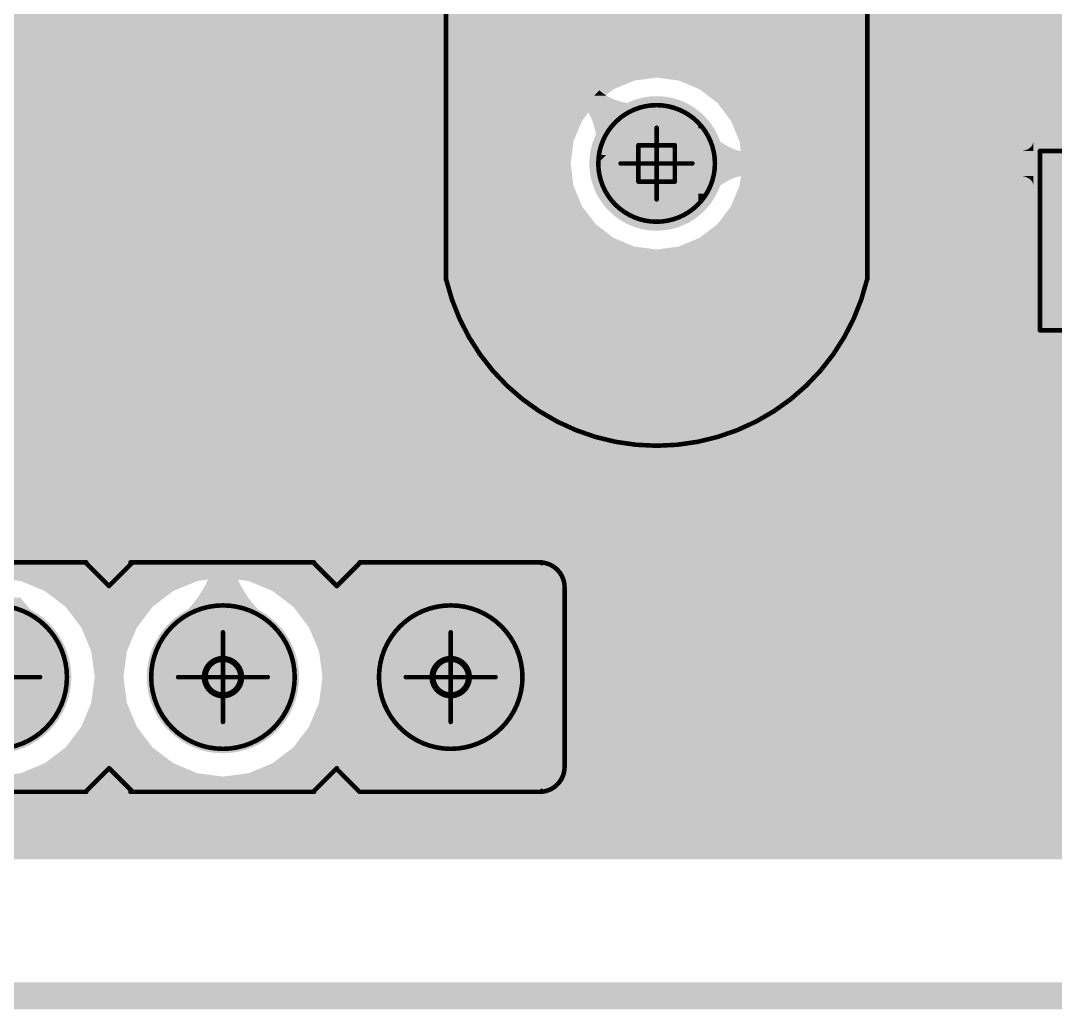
# Model space of a CAD drawing. Header units: millimetres. Extents: x -0.19 to 3.91, y -0.06 to 2.26.
# Drawn here: x 1.4532 to 1.9074, y -0.0059 to 0.4283 of the extents above; entities that cross this region are included whole.
import ezdxf

# ---------------------------------------------------------------- set-up
doc = ezdxf.new("R2010")
doc.units = ezdxf.units.MM
doc.layers.get('0').update_dxf_attribs({"linetype": 'CONTINUOUS', "lineweight": 0})
for name, color, linetype, lineweight in [('PCB_KUR_GBL', 10, 'CONTINUOUS', 0), ('PCB_KUR_GBO', 96, 'CONTINUOUS', 0), ('PCB_KUR_GBS', 176, 'CONTINUOUS', 0), ('PCB_KUR_GD1', 40, 'CONTINUOUS', 0), ('PCB_KUR_GG1', 56, 'CONTINUOUS', 0), ('PCB_KUR_GKO', 130, 'CONTINUOUS', 0), ('PCB_KUR_GM2', 216, 'CONTINUOUS', 0), ('PCB_KUR_GPB', 9, 'CONTINUOUS', 0), ('PCB_KUR_GPT', 8, 'CONTINUOUS', 0), ('PCB_KUR_GTL', 30, 'CONTINUOUS', 0), ('PCB_KUR_GTO', 163, 'CONTINUOUS', 0), ('PCB_KUR_GTP', 254, 'CONTINUOUS', 0), ('PCB_KUR_GTS', 254, 'CONTINUOUS', 0), ('PCB_KUR_TXT', 254, 'CONTINUOUS', 0)]:
    doc.layers.add(name, color=color, linetype=linetype, lineweight=lineweight)

# ---------------------------------------------------------------- blocks, each defined once
blk = doc.blocks.new('ROUND_9')
h = blk.add_hatch(color=256)
edge = h.paths.add_edge_path(flags=0)
edge.add_arc((0, 0), 0.0256, 0, 360)
blk = doc.blocks.new('ROUND_11')
h = blk.add_hatch(color=256)
edge = h.paths.add_edge_path(flags=0)
edge.add_arc((0, 0), 0.0315, 0, 360)
blk = doc.blocks.new('ROUND_3')
h = blk.add_hatch(color=256)
edge = h.paths.add_edge_path(flags=0)
edge.add_arc((0, 0), 0.0059, 0, 360)
blk = doc.blocks.new('ROUND_17')
h = blk.add_hatch(color=256)
edge = h.paths.add_edge_path(flags=0)
edge.add_arc((0, 0), 0.02955, 0, 360)
blk = doc.blocks.new('ROUND_21')
h = blk.add_hatch(color=256)
edge = h.paths.add_edge_path(flags=0)
edge.add_arc((0, 0), 0.03345, 0, 360)
blk = doc.blocks.new('ROUND_25')
h = blk.add_hatch(color=256)
edge = h.paths.add_edge_path(flags=0)
edge.add_arc((0, 0), 0.001, 0, 360)
blk = doc.blocks.new('CUSTOM_56')
for points in [[(-0.02755, 0.0195), (-0.02742, 0.02023), (0.02755, 0.0195), (0.02732, 0.02023)], [(-0.02755, -0.0195), (-0.02755, 0.0195), (0.02755, -0.0195), (0.02755, 0.0195)], [(-0.02742, 0.02023), (-0.02704, 0.02074), (0.02732, 0.02023), (0.02716, 0.02074)], [(-0.02704, 0.02074), (-0.02664, 0.02126), (0.02716, 0.02074), (0.02647, 0.02126)], [(-0.02664, 0.02126), (-0.0258, 0.02152), (0.02647, 0.02126), (0.02613, 0.02152)], [(-0.0258, 0.02152), (-0.0254, 0.02165), (0.02613, 0.02152), (0.0254, 0.02165)], [(-0.02732, -0.02023), (-0.02755, -0.0195), (0.02742, -0.02023), (0.02755, -0.0195)], [(-0.02716, -0.02074), (-0.02732, -0.02023), (0.02704, -0.02074), (0.02742, -0.02023)], [(-0.02647, -0.02126), (-0.02716, -0.02074), (0.02664, -0.02126), (0.02704, -0.02074)], [(-0.02613, -0.02152), (-0.02647, -0.02126), (0.0258, -0.02152), (0.02664, -0.02126)], [(-0.0254, -0.02165), (-0.02613, -0.02152), (0.0254, -0.02165), (0.0258, -0.02152)]]:
    blk.add_solid(points)
blk = doc.blocks.new('ROUND_8')
h = blk.add_hatch(color=256)
edge = h.paths.add_edge_path(flags=0)
edge.add_arc((0, 0), 0.005, 0, 360)
blk = doc.blocks.new('ROUND_66')
h = blk.add_hatch(color=256)
edge = h.paths.add_edge_path(flags=0)
edge.add_arc((0, 0), 0.0035, 0, 360)
blk = doc.blocks.new('CUSTOM_70')
for points in [[(-0.02799, 0.0227), (-0.02656, 0.02348), (0.02804, 0.0227), (0.0265, 0.02348)], [(-0.02656, 0.02348), (-0.026, 0.02352), (0.0265, 0.02348), (0.02643, 0.02352)], [(-0.026, 0.02352), (-0.02476, 0.0236), (0.02643, 0.02352), (0.02476, 0.0236)], [(-0.02955, 0.0195), (-0.02921, 0.02114), (0.02955, 0.0195), (0.02918, 0.02114)], [(-0.02955, -0.0195), (-0.02955, 0.0195), (0.02955, -0.0195), (0.02955, 0.0195)], [(-0.02921, 0.02114), (-0.02912, 0.02127), (0.02918, 0.02114), (0.02915, 0.02127)], [(-0.02912, 0.02127), (-0.02815, 0.02261), (0.02915, 0.02127), (0.02811, 0.02261)], [(-0.02815, 0.02261), (-0.02799, 0.0227), (0.02811, 0.02261), (0.02804, 0.0227)], [(-0.02918, -0.02114), (-0.02955, -0.0195), (0.02921, -0.02114), (0.02955, -0.0195)], [(-0.02915, -0.02127), (-0.02918, -0.02114), (0.02912, -0.02127), (0.02921, -0.02114)], [(-0.02811, -0.02261), (-0.02915, -0.02127), (0.02815, -0.02261), (0.02912, -0.02127)], [(-0.02804, -0.0227), (-0.02811, -0.02261), (0.02799, -0.0227), (0.02815, -0.02261)], [(-0.0265, -0.02348), (-0.02804, -0.0227), (0.02657, -0.02348), (0.02799, -0.0227)], [(-0.02643, -0.02352), (-0.0265, -0.02348), (0.026, -0.02352), (0.02657, -0.02348)], [(-0.02476, -0.0236), (-0.02643, -0.02352), (0.02476, -0.0236), (0.026, -0.02352)]]:
    blk.add_solid(points)
blk = doc.blocks.new('ROUND_79')
h = blk.add_hatch(color=256)
edge = h.paths.add_edge_path(flags=0)
edge.add_arc((0, 0), 0.01575, 0, 360)
blk = doc.blocks.new('ROUND_14')
h = blk.add_hatch(color=256)
edge = h.paths.add_edge_path(flags=0)
edge.add_arc((0, 0), 0.0197, 0, 360)

msp = doc.modelspace()

# ---------------------------------------------------------------- linework, layer by layer
at = {"layer": 'PCB_KUR_GBL'}
for points in [[(0.405, 0.425), (0.405, 0.4884), (2.2638, 0.425), (2.2638, 0.4884)], [(0.582, 0.4033), (0.582, 0.425), (2.2638, 0.4033), (2.2638, 0.425)], [(0.582, 0.402), (0.582, 0.4033), (1.7226, 0.402), (1.7324, 0.4033)], [(0.582, 0.3982), (0.582, 0.402), (1.7135, 0.3982), (1.7226, 0.402)], [(1.7421, 0.402), (1.7324, 0.4033), (2.2638, 0.402), (2.2638, 0.4033)], [(1.7512, 0.3982), (1.7421, 0.402), (2.2638, 0.3982), (2.2638, 0.402)], [(0.582, 0.3922), (0.582, 0.3982), (1.7057, 0.3922), (1.7135, 0.3982)], [(1.7591, 0.3922), (1.7512, 0.3982), (2.2638, 0.3922), (2.2638, 0.3982)], [(0.582, 0.3844), (0.582, 0.3922), (1.6997, 0.3844), (1.7057, 0.3922)], [(1.765, 0.3844), (1.7591, 0.3922), (2.2638, 0.3844), (2.2638, 0.3922)], [(0.582, 0.3753), (0.582, 0.3844), (1.6959, 0.3753), (1.6997, 0.3844)], [(1.7688, 0.3753), (1.765, 0.3844), (2.2638, 0.3753), (2.2638, 0.3844)], [(0.582, 0.3656), (0.582, 0.3753), (1.6947, 0.3656), (1.6959, 0.3753)], [(1.7701, 0.3656), (1.7688, 0.3753), (2.2638, 0.3656), (2.2638, 0.3753)], [(0.582, 0.3558), (0.582, 0.3656), (1.6959, 0.3558), (1.6947, 0.3656)], [(1.7688, 0.3558), (1.7701, 0.3656), (2.2638, 0.3558), (2.2638, 0.3656)], [(0.582, 0.3467), (0.582, 0.3558), (1.6997, 0.3467), (1.6959, 0.3558)], [(1.765, 0.3467), (1.7688, 0.3558), (2.2638, 0.3467), (2.2638, 0.3558)], [(0.582, 0.3389), (0.582, 0.3467), (1.7057, 0.3389), (1.6997, 0.3467)], [(1.7591, 0.3389), (1.765, 0.3467), (2.2638, 0.3389), (2.2638, 0.3467)], [(0.582, 0.3329), (0.582, 0.3389), (1.7135, 0.3329), (1.7057, 0.3389)], [(1.7512, 0.3329), (1.7591, 0.3389), (2.2638, 0.3329), (2.2638, 0.3389)], [(0.582, 0.3291), (0.582, 0.3329), (1.7226, 0.3291), (1.7135, 0.3329)], [(1.7421, 0.3291), (1.7512, 0.3329), (2.2638, 0.3291), (2.2638, 0.3329)], [(0.582, 0.3278), (0.582, 0.3291), (1.7324, 0.3278), (1.7226, 0.3291)], [(0.582, 0.1837), (0.582, 0.3278), (2.2638, 0.1837), (2.2638, 0.3278)], [(1.7324, 0.3278), (1.7421, 0.3291), (2.2638, 0.3278), (2.2638, 0.3291)], [(1.4533, 0.1822), (1.442, 0.1837), (1.5307, 0.1822), (1.542, 0.1837)], [(1.4638, 0.1778), (1.4533, 0.1822), (1.5202, 0.1778), (1.5307, 0.1822)], [(1.5533, 0.1822), (1.542, 0.1837), (2.2638, 0.1822), (2.2638, 0.1837)], [(1.5638, 0.1778), (1.5533, 0.1822), (2.2638, 0.1778), (2.2638, 0.1822)], [(1.4729, 0.1709), (1.4638, 0.1778), (1.5111, 0.1709), (1.5202, 0.1778)], [(1.5729, 0.1709), (1.5638, 0.1778), (2.2638, 0.1709), (2.2638, 0.1778)], [(1.4798, 0.1618), (1.4729, 0.1709), (1.5042, 0.1618), (1.5111, 0.1709)], [(1.57389, 0.1696), (1.5729, 0.1709), (2.2638, 0.1696), (2.2638, 0.1709)], [(1.57487, 0.1683), (1.57389, 0.1696), (2.2499, 0.1683), (2.2638, 0.1696)], [(1.57798, 0.1642), (1.57487, 0.1683), (2.2365, 0.1642), (2.2499, 0.1683)], [(1.5798, 0.1618), (1.57798, 0.1642), (2.23203, 0.1618), (2.2365, 0.1642)], [(1.4842, 0.1513), (1.4798, 0.1618), (1.4998, 0.1513), (1.5042, 0.1618)], [(1.58156, 0.1576), (1.5798, 0.1618), (2.2242, 0.1576), (2.23203, 0.1618)], [(1.5842, 0.1513), (1.58156, 0.1576), (2.21647, 0.1513), (2.2242, 0.1576)], [(1.4857, 0.14), (1.4842, 0.1513), (1.4983, 0.14), (1.4998, 0.1513)], [(1.58453, 0.1488), (1.5842, 0.1513), (2.2134, 0.1488), (2.21647, 0.1513)], [(1.5857, 0.14), (1.58453, 0.1488), (2.20623, 0.14), (2.2134, 0.1488)], [(1.4842, 0.1287), (1.4857, 0.14), (1.4998, 0.1287), (1.4983, 0.14)], [(1.5842, 0.1287), (1.58543, 0.138), (2.19961, 0.1287), (2.2046, 0.138)], [(1.58543, 0.138), (1.5857, 0.14), (2.2046, 0.138), (2.20623, 0.14)], [(1.4798, 0.1182), (1.4842, 0.1287), (1.5042, 0.1182), (1.4998, 0.1287)], [(1.58294, 0.1257), (1.5842, 0.1287), (2.198, 0.1257), (2.19961, 0.1287)], [(1.5798, 0.1182), (1.58294, 0.1257), (2.19571, 0.1182), (2.198, 0.1257)], [(1.4729, 0.1091), (1.4798, 0.1182), (1.5111, 0.1091), (1.5042, 0.1182)], [(1.57533, 0.1123), (1.5798, 0.1182), (2.1939, 0.1123), (2.19571, 0.1182)], [(1.4655, 0.1034), (1.4729, 0.1091), (1.5185, 0.1034), (1.5111, 0.1091)], [(1.5655, 0.1034), (1.5729, 0.1091), (2.19307, 0.1034), (2.1936, 0.1091)], [(1.5729, 0.1091), (1.57533, 0.1123), (2.1936, 0.1091), (2.1939, 0.1123)], [(1.4672, 0.0984), (1.4655, 0.1034), (1.5168, 0.0984), (1.5185, 0.1034)], [(1.5672, 0.0984), (1.5655, 0.1034), (2.1926, 0.0984), (2.19307, 0.1034)]]:
    msp.add_solid(points, dxfattribs=at)
at = {"layer": 'PCB_KUR_GBO', "lineweight": 211, "const_width": 0.0118}
for points in [[(1.5133, 0.3981), (1.5133, 0.4375)], [(1.4724, 0.3981), (1.4724, 0.4178)], [(1.4724, 0.4178), (1.4724, 0.4079)], [(1.4724, 0.4079), (1.4133, 0.4079)], [(1.5724, 0.3981), (1.5133, 0.3981)], [(1.4232, 0.3784), (1.4625, 0.3784)], [(1.4625, 0.3784), (1.4724, 0.3686)], [(1.5133, 0.3686), (1.5232, 0.3784)], [(1.5625, 0.3784), (1.5724, 0.3686)], [(1.6133, 0.3686), (1.6232, 0.3784)], [(1.6232, 0.3784), (1.6625, 0.3784)], [(1.6625, 0.3784), (1.6724, 0.3686)], [(1.4724, 0.3686), (1.4724, 0.3391)], [(1.5133, 0.3489), (1.5133, 0.3686)], [(1.5724, 0.3686), (1.5724, 0.3489)], [(1.6133, 0.3391), (1.6133, 0.3686)], [(1.6724, 0.3686), (1.6724, 0.3391)], [(1.5232, 0.3391), (1.5133, 0.3489)], [(1.5724, 0.3489), (1.5625, 0.3391)], [(1.4724, 0.3391), (1.4133, 0.3391)], [(1.5625, 0.3391), (1.5232, 0.3391)], [(1.6724, 0.3391), (1.6133, 0.3391)], [(1.4133, 0.3194), (1.4724, 0.3194)], [(1.533, 0.2997), (1.5133, 0.3194)], [(1.5133, 0.3194), (1.5724, 0.3194)], [(1.6724, 0.28), (1.6133, 0.3194)], [(1.6133, 0.3194), (1.6724, 0.3194)], [(1.5133, 0.28), (1.533, 0.2997)], [(1.4724, 0.28), (1.4133, 0.28)], [(1.5724, 0.28), (1.5133, 0.28)], [(1.6133, 0.28), (1.6724, 0.28)], [(1.4625, 0.2604), (1.4724, 0.2505)], [(1.5232, 0.2604), (1.5133, 0.2505)], [(1.533, 0.2604), (1.5232, 0.2604)], [(1.5428, 0.2505), (1.533, 0.2604)], [(1.5625, 0.2604), (1.5724, 0.2505)], [(1.6133, 0.2505), (1.6232, 0.2604)], [(1.6232, 0.2604), (1.6428, 0.2604)], [(1.6428, 0.2604), (1.6428, 0.2407)], [(1.6625, 0.2604), (1.6724, 0.2505)], [(1.4724, 0.2505), (1.4724, 0.2308)], [(1.5133, 0.2505), (1.5133, 0.2308)], [(1.5428, 0.2308), (1.5428, 0.2505)], [(1.5724, 0.2505), (1.5724, 0.2308)], [(1.6133, 0.2308), (1.6133, 0.2505)], [(1.6724, 0.2505), (1.6724, 0.2308)], [(1.4527, 0.221), (1.4428, 0.2308)], [(1.4724, 0.2308), (1.4625, 0.221)], [(1.5133, 0.2308), (1.5232, 0.221)], [(1.5527, 0.221), (1.5428, 0.2308)], [(1.5724, 0.2308), (1.5625, 0.221)], [(1.6232, 0.221), (1.6133, 0.2308)], [(1.6724, 0.2308), (1.6625, 0.221)], [(1.4625, 0.221), (1.4527, 0.221)], [(1.5625, 0.221), (1.5527, 0.221)], [(1.6625, 0.221), (1.6232, 0.221)]]:
    msp.add_lwpolyline(points, dxfattribs=at)
at = {"layer": 'PCB_KUR_GD1', "lineweight": 211, "const_width": 0.002}
for points in [[(1.7244, 0.3576), (1.7244, 0.3736)], [(1.7244, 0.3736), (1.7404, 0.3736)], [(1.7404, 0.3736), (1.7404, 0.3576)], [(1.7404, 0.3576), (1.7244, 0.3576)]]:
    msp.add_lwpolyline(points, dxfattribs=at)
at = {"layer": 'PCB_KUR_GD1', "lineweight": 211, "const_width": 0.0027}
for points in [[(1.534, 0.14), (1.534, 0.14, 1), (1.55, 0.14, 1), (1.534, 0.14)], [(1.634, 0.14), (1.634, 0.14, 1), (1.65, 0.14, 1), (1.634, 0.14)]]:
    msp.add_lwpolyline(points, format="xyb", dxfattribs=at)
at = {"layer": 'PCB_KUR_GG1', "lineweight": 211, "const_width": 0.002}
for points in [[(1.7324, 0.3498), (1.7324, 0.3813)], [(1.7166, 0.3656), (1.7481, 0.3656)], [(1.542, 0.1203), (1.542, 0.1597)], [(1.642, 0.1203), (1.642, 0.1597)], [(1.4223, 0.14), (1.4617, 0.14)], [(1.5223, 0.14), (1.5617, 0.14)], [(1.6223, 0.14), (1.6617, 0.14)]]:
    msp.add_lwpolyline(points, dxfattribs=at)
at = {"layer": 'PCB_KUR_GKO', "lineweight": 211, "const_width": 0.0118}
msp.add_lwpolyline([(0, 0), (2.3622, 0)], dxfattribs=at)
at = {"layer": 'PCB_KUR_GM2', "lineweight": 211}
for points, const_width in [([(1.6399, 0.3146), (1.6399, 0.6086)], 0.002), ([(1.8249, 0.3146), (1.8249, 0.6086)], 0.002), ([(1.9007, 0.3711), (1.9499, 0.3711)], 0.002), ([(1.9007, 0.2923), (1.9007, 0.3711)], 0.002), ([(1.9007, 0.2923), (1.9499, 0.2923)], 0.002), ([(1.402, 0.1904), (1.482, 0.1904)], 0.002), ([(1.482, 0.19), (1.482, 0.1904)], 0.002), ([(1.482, 0.19), (1.492, 0.18)], 0.002), ([(1.492, 0.18), (1.502, 0.19)], 0.002), ([(1.5014, 0.1904), (1.582, 0.1904)], 0.002), ([(1.582, 0.19), (1.592, 0.18)], 0.002), ([(1.592, 0.18), (1.602, 0.19)], 0.002), ([(1.602, 0.1904), (1.682, 0.1904)], 0.002), ([(1.682, 0.19), (1.682, 0.1904)], 0.002), ([(1.692, 0.1006), (1.692, 0.1794)], 0.002), ([(1.6416, 0.1636), (1.6416, 0.1164)], 0.0118), ([(1.6652, 0.14), (1.6337, 0.14)], 0.0118), ([(1.6416, 0.1164), (1.6652, 0.14)], 0.0118), ([(1.482, 0.09), (1.492, 0.1)], 0.002), ([(1.492, 0.1), (1.502, 0.09)], 0.002), ([(1.582, 0.09), (1.592, 0.1)], 0.002), ([(1.592, 0.0996), (1.602, 0.0896)], 0.002), ([(1.482, 0.0896), (1.482, 0.09)], 0.002), ([(1.5816, 0.0896), (1.582, 0.09)], 0.002), ([(1.582, 0.0896), (1.582, 0.09)], 0.002), ([(1.682, 0.0896), (1.682, 0.09)], 0.002), ([(1.402, 0.0896), (1.482, 0.0896)], 0.002), ([(1.5014, 0.0896), (1.5816, 0.0896)], 0.002), ([(1.602, 0.0896), (1.682, 0.0896)], 0.002)]:
    msp.add_lwpolyline(points, dxfattribs=dict(at, const_width=const_width))
at = {"layer": 'PCB_KUR_GM2', "lineweight": 211, "const_width": 0.002}
for points in [[(1.7068, 0.3656), (1.7068, 0.3656, 1), (1.758, 0.3656, 1), (1.7068, 0.3656)], [(1.64, 0.3146, 0.789859), (1.8248, 0.3146)], [(1.692, 0.1794, 0.414214), (1.681, 0.1904)], [(1.4105, 0.14), (1.4105, 0.14, 1), (1.4735, 0.14, 1), (1.4105, 0.14)], [(1.5105, 0.14), (1.5105, 0.14, 1), (1.5735, 0.14, 1), (1.5105, 0.14)], [(1.6105, 0.14), (1.6105, 0.14, 1), (1.6735, 0.14, 1), (1.6105, 0.14)], [(1.681, 0.0896, 0.414214), (1.692, 0.1006)]]:
    msp.add_lwpolyline(points, format="xyb", dxfattribs=at)
at = {"layer": 'PCB_KUR_GTL', "lineweight": 211, "const_width": 0.01}
for points in [[(1.542, 0.14), (1.542, 0.6304)], [(1.6644, 0.4335), (1.7324, 0.3656)], [(1.7324, 0.3656), (1.9247, 0.3656)]]:
    msp.add_lwpolyline(points, dxfattribs=at)
at = {"layer": 'PCB_KUR_GTL'}
for points in [[(1.4543, 0.1818), (1.4543, 0.4923), (1.5297, 0.1818), (1.5297, 0.4923)], [(1.7121, 0.4033), (1.6768, 0.4386), (2.326, 0.4033), (2.326, 0.4386)], [(1.5543, 0.4248), (1.5543, 0.4288), (1.6557, 0.4248), (1.6531, 0.4288)], [(1.5543, 0.3819), (1.5543, 0.4248), (1.6986, 0.3819), (1.6557, 0.4248)], [(1.7134, 0.402), (1.7121, 0.4033), (1.7226, 0.402), (1.7324, 0.4033)], [(1.7161, 0.3993), (1.7134, 0.402), (1.7161, 0.3993), (1.7226, 0.402)], [(1.7421, 0.402), (1.7324, 0.4033), (2.326, 0.402), (2.326, 0.4033)], [(1.74713, 0.3999), (1.7421, 0.402), (2.326, 0.3999), (2.326, 0.402)], [(1.74976, 0.3988), (1.74713, 0.3999), (1.8944, 0.3988), (1.8999, 0.3999)], [(1.7039, 0.3943), (1.7049, 0.3953), (1.7124, 0.3943), (1.7105, 0.3953)], [(1.7049, 0.3953), (1.706, 0.3964), (1.7105, 0.3953), (1.7088, 0.3964)], [(1.706, 0.3964), (1.7073, 0.3977), (1.7088, 0.3964), (1.7073, 0.3977)], [(1.7512, 0.3982), (1.74976, 0.3988), (1.89351, 0.3982), (1.8944, 0.3988)], [(1.75449, 0.3957), (1.7512, 0.3982), (1.8898, 0.3957), (1.89351, 0.3982)], [(1.7591, 0.3922), (1.75449, 0.3957), (1.88744, 0.3922), (1.8898, 0.3957)], [(1.7002, 0.3906), (1.7007, 0.3911), (1.7316, 0.3906), (1.7321, 0.3911)], [(1.7007, 0.3911), (1.7009, 0.3913), (1.7321, 0.3911), (1.7253, 0.3913)], [(1.7009, 0.3913), (1.7013, 0.3917), (1.7253, 0.3913), (1.7223, 0.3917)], [(1.7013, 0.3917), (1.7017, 0.3921), (1.7223, 0.3917), (1.7195, 0.3921)], [(1.7017, 0.3921), (1.7023, 0.3927), (1.7195, 0.3921), (1.7169, 0.3927)], [(1.7023, 0.3927), (1.703, 0.3934), (1.7169, 0.3927), (1.7145, 0.3934)], [(1.703, 0.3934), (1.7039, 0.3943), (1.7145, 0.3934), (1.7124, 0.3943)], [(1.75993, 0.3911), (1.7591, 0.3922), (1.8867, 0.3911), (1.88744, 0.3922)], [(1.76409, 0.3856), (1.75993, 0.3911), (1.8856, 0.3856), (1.8867, 0.3911)], [(1.7015, 0.3892), (1.7002, 0.3906), (1.7302, 0.3892), (1.7316, 0.3906)], [(1.7027, 0.3875), (1.7015, 0.3892), (1.7285, 0.3875), (1.7302, 0.3892)], [(1.7037, 0.3856), (1.7027, 0.3875), (1.7266, 0.3856), (1.7285, 0.3875)], [(1.5543, 0.3753), (1.5543, 0.3819), (1.6959, 0.3753), (1.6986, 0.3819)], [(1.7045, 0.3834), (1.7037, 0.3856), (1.7244, 0.3834), (1.7266, 0.3856)], [(1.7052, 0.3811), (1.7045, 0.3834), (1.7221, 0.3811), (1.7244, 0.3834)], [(1.7507, 0.381), (1.7507, 0.3835), (1.7532, 0.381), (1.7507, 0.3835)], [(1.765, 0.3844), (1.76409, 0.3856), (1.8856, 0.3844), (1.8856, 0.3856)], [(1.7678, 0.3779), (1.765, 0.3844), (1.8856, 0.3779), (1.8856, 0.3844)], [(1.7058, 0.3785), (1.7052, 0.3811), (1.7195, 0.3785), (1.7221, 0.3811)], [(1.7063, 0.3756), (1.7058, 0.3785), (1.7166, 0.3756), (1.7195, 0.3785)], [(1.7507, 0.3769), (1.7507, 0.381), (1.758, 0.3769), (1.7532, 0.381)], [(1.5543, 0.3656), (1.5543, 0.3753), (1.6947, 0.3656), (1.6959, 0.3753)], [(1.7068, 0.3693), (1.7063, 0.3756), (1.7103, 0.3693), (1.7166, 0.3756)], [(1.7507, 0.3752), (1.7507, 0.3769), (1.7603, 0.3752), (1.758, 0.3769)], [(1.7507, 0.3738), (1.7507, 0.3752), (1.7625, 0.3738), (1.7603, 0.3752)], [(1.7507, 0.3726), (1.7507, 0.3738), (1.7647, 0.3726), (1.7625, 0.3738)], [(1.7507, 0.3717), (1.7507, 0.3726), (1.7668, 0.3717), (1.7647, 0.3726)], [(1.8962, 0.3724), (1.8969, 0.373), (1.8978, 0.3724), (1.8978, 0.373)], [(1.8969, 0.373), (1.8974, 0.3738), (1.8978, 0.373), (1.8978, 0.3738)], [(1.8974, 0.3738), (1.8977, 0.3746), (1.8978, 0.3738), (1.8978, 0.3746)], [(1.8977, 0.3746), (1.8978, 0.37552), (1.8978, 0.3746), (1.8978, 0.37552)], [(1.7068, 0.3658), (1.7068, 0.3693), (1.7068, 0.3658), (1.7103, 0.3693)], [(1.7507, 0.3711), (1.7507, 0.3717), (1.7689, 0.3711), (1.7668, 0.3717)], [(1.7507, 0.3707), (1.7507, 0.3711), (1.7709, 0.3707), (1.7689, 0.3711)], [(1.7507, 0.3706), (1.7507, 0.3707), (1.7728, 0.3706), (1.7709, 0.3707)], [(1.7507, 0.3606), (1.7507, 0.3706), (1.7728, 0.3606), (1.7728, 0.3706)], [(1.8877, 0.3606), (1.8877, 0.3706), (1.8978, 0.3606), (1.8978, 0.3706)], [(1.8896, 0.3706), (1.8913, 0.3708), (1.8978, 0.3706), (1.8978, 0.3708)], [(1.8913, 0.3708), (1.8928, 0.371), (1.8978, 0.3708), (1.8978, 0.371)], [(1.8928, 0.371), (1.8942, 0.3714), (1.8978, 0.371), (1.8978, 0.3714)], [(1.8942, 0.3714), (1.8953, 0.3718), (1.8978, 0.3714), (1.8978, 0.3718)], [(1.8953, 0.3718), (1.8962, 0.3724), (1.8978, 0.3718), (1.8978, 0.3724)], [(1.5543, 0.3558), (1.5543, 0.3656), (1.6959, 0.3558), (1.6947, 0.3656)], [(1.7507, 0.3604), (1.7507, 0.3606), (1.7709, 0.3604), (1.7728, 0.3606)], [(1.7507, 0.36), (1.7507, 0.3604), (1.7689, 0.36), (1.7709, 0.3604)], [(1.7507, 0.3594), (1.7507, 0.36), (1.7668, 0.3594), (1.7689, 0.36)], [(1.7507, 0.3585), (1.7507, 0.3594), (1.7647, 0.3585), (1.7668, 0.3594)], [(1.8896, 0.3605), (1.8877, 0.3606), (1.8978, 0.3605), (1.8978, 0.3606)], [(1.8913, 0.3604), (1.8896, 0.3605), (1.8978, 0.3604), (1.8978, 0.3605)], [(1.8928, 0.3601), (1.8913, 0.3604), (1.8978, 0.3601), (1.8978, 0.3604)], [(1.8942, 0.3598), (1.8928, 0.3601), (1.8978, 0.3598), (1.8978, 0.3601)], [(1.8953, 0.3593), (1.8942, 0.3598), (1.8978, 0.3593), (1.8978, 0.3598)], [(1.8962, 0.3588), (1.8953, 0.3593), (1.8978, 0.3588), (1.8978, 0.3593)], [(1.5543, 0.3467), (1.5543, 0.3558), (1.6997, 0.3467), (1.6959, 0.3558)], [(1.7507, 0.3573), (1.7507, 0.3585), (1.7625, 0.3573), (1.7647, 0.3585)], [(1.7507, 0.3559), (1.7507, 0.3573), (1.7603, 0.3559), (1.7625, 0.3573)], [(1.7507, 0.3542), (1.7507, 0.3559), (1.758, 0.3542), (1.7603, 0.3559)], [(1.8969, 0.3581), (1.8962, 0.3588), (1.8978, 0.3581), (1.8978, 0.3588)], [(1.8974, 0.3574), (1.8969, 0.3581), (1.8978, 0.3574), (1.8978, 0.3581)], [(1.8977, 0.3565), (1.8974, 0.3574), (1.89779, 0.3565), (1.8978, 0.3574)], [(1.89779, 0.35567), (1.8977, 0.3565), (1.89779, 0.35567), (1.89779, 0.3565)], [(1.7507, 0.3523), (1.7507, 0.3542), (1.7556, 0.3523), (1.758, 0.3542)], [(1.7507, 0.3476), (1.7507, 0.3523), (1.7507, 0.3476), (1.7556, 0.3523)], [(1.765, 0.3467), (1.7678, 0.3532), (1.8856, 0.3467), (1.8856, 0.3532)], [(1.5543, 0.3389), (1.5543, 0.3467), (1.7057, 0.3389), (1.6997, 0.3467)], [(1.76084, 0.3412), (1.765, 0.3467), (1.8867, 0.3412), (1.8856, 0.3467)], [(1.7591, 0.3389), (1.76084, 0.3412), (1.88825, 0.3389), (1.8867, 0.3412)], [(1.5543, 0.3329), (1.5543, 0.3389), (1.7135, 0.3329), (1.7057, 0.3389)], [(1.75199, 0.3335), (1.75607, 0.3366), (1.8944, 0.3335), (1.8898, 0.3366)], [(1.75607, 0.3366), (1.7591, 0.3389), (1.8898, 0.3366), (1.88825, 0.3389)], [(1.5543, 0.3291), (1.5543, 0.3329), (1.7226, 0.3291), (1.7135, 0.3329)], [(1.7421, 0.3291), (1.75, 0.3324), (2.326, 0.3291), (2.326, 0.3324)], [(1.75, 0.3324), (1.7512, 0.3329), (1.8999, 0.3324), (1.8974, 0.3329)], [(1.7512, 0.3329), (1.75199, 0.3335), (1.8974, 0.3329), (1.8944, 0.3335)], [(1.5543, 0.3278), (1.5543, 0.3291), (1.7324, 0.3278), (1.7226, 0.3291)], [(1.5543, 0.1818), (1.5543, 0.3278), (2.326, 0.1818), (2.326, 0.3278)], [(1.7324, 0.3278), (1.7421, 0.3291), (2.326, 0.3278), (2.326, 0.3291)], [(1.5363, 0.1854), (1.5368, 0.1878), (1.5477, 0.1854), (1.5472, 0.1878)], [(1.5368, 0.1878), (1.537, 0.19), (1.5472, 0.1878), (1.547, 0.19)], [(1.4638, 0.1778), (1.4543, 0.1818), (1.5202, 0.1778), (1.5297, 0.1818)], [(1.5343, 0.1804), (1.5355, 0.183), (1.5497, 0.1804), (1.5485, 0.183)], [(1.5355, 0.183), (1.5363, 0.1854), (1.5485, 0.183), (1.5477, 0.1854)], [(1.5638, 0.1778), (1.5543, 0.1818), (2.326, 0.1778), (2.326, 0.1818)], [(1.4729, 0.1709), (1.4638, 0.1778), (1.5111, 0.1709), (1.5202, 0.1778)], [(1.5309, 0.1749), (1.5327, 0.1777), (1.5531, 0.1749), (1.5513, 0.1777)], [(1.5327, 0.1777), (1.5343, 0.1804), (1.5513, 0.1777), (1.5497, 0.1804)], [(1.5729, 0.1709), (1.5638, 0.1778), (2.326, 0.1709), (2.326, 0.1778)], [(1.4287, 0.172), (1.4309, 0.1749), (1.4554, 0.172), (1.4531, 0.1749)], [(1.5287, 0.172), (1.5309, 0.1749), (1.5554, 0.172), (1.5531, 0.1749)], [(1.4232, 0.1658), (1.4287, 0.172), (1.4608, 0.1658), (1.4554, 0.172)], [(1.4798, 0.1618), (1.4729, 0.1709), (1.5042, 0.1618), (1.5111, 0.1709)], [(1.5232, 0.1658), (1.5287, 0.172), (1.5608, 0.1658), (1.5554, 0.172)], [(1.57389, 0.1696), (1.5729, 0.1709), (2.326, 0.1696), (2.326, 0.1709)], [(1.57487, 0.1683), (1.57389, 0.1696), (2.2499, 0.1683), (2.2638, 0.1696)], [(1.57798, 0.1642), (1.57487, 0.1683), (2.2365, 0.1642), (2.2499, 0.1683)], [(1.42, 0.1625), (1.4232, 0.1658), (1.4641, 0.1625), (1.4608, 0.1658)], [(1.52, 0.1625), (1.5232, 0.1658), (1.5641, 0.1625), (1.5608, 0.1658)], [(1.5798, 0.1618), (1.57798, 0.1642), (2.23203, 0.1618), (2.2365, 0.1642)], [(1.4842, 0.1513), (1.4798, 0.1618), (1.4998, 0.1513), (1.5042, 0.1618)], [(1.58156, 0.1576), (1.5798, 0.1618), (2.2242, 0.1576), (2.23203, 0.1618)], [(1.5842, 0.1513), (1.58156, 0.1576), (2.21647, 0.1513), (2.2242, 0.1576)], [(1.4857, 0.14), (1.4842, 0.1513), (1.4983, 0.14), (1.4998, 0.1513)], [(1.58453, 0.1488), (1.5842, 0.1513), (2.2134, 0.1488), (2.21647, 0.1513)], [(1.5857, 0.14), (1.58453, 0.1488), (2.20623, 0.14), (2.2134, 0.1488)], [(1.4842, 0.1287), (1.4857, 0.14), (1.4998, 0.1287), (1.4983, 0.14)], [(1.5842, 0.1287), (1.58543, 0.138), (2.19961, 0.1287), (2.2046, 0.138)], [(1.58543, 0.138), (1.5857, 0.14), (2.2046, 0.138), (2.20623, 0.14)], [(1.4798, 0.1182), (1.4842, 0.1287), (1.5042, 0.1182), (1.4998, 0.1287)], [(1.58294, 0.1257), (1.5842, 0.1287), (2.198, 0.1257), (2.19961, 0.1287)], [(1.5798, 0.1182), (1.58294, 0.1257), (2.19571, 0.1182), (2.198, 0.1257)], [(1.4729, 0.1091), (1.4798, 0.1182), (1.5111, 0.1091), (1.5042, 0.1182)], [(1.57533, 0.1123), (1.5798, 0.1182), (2.1939, 0.1123), (2.19571, 0.1182)], [(1.4638, 0.1022), (1.4729, 0.1091), (1.5202, 0.1022), (1.5111, 0.1091)], [(1.5638, 0.1022), (1.5729, 0.1091), (2.19296, 0.1022), (2.1936, 0.1091)], [(1.5729, 0.1091), (1.57533, 0.1123), (2.1936, 0.1091), (2.1939, 0.1123)], [(1.4533, 0.0978), (1.4638, 0.1022), (1.5307, 0.0978), (1.5202, 0.1022)], [(1.55473, 0.0984), (1.5638, 0.1022), (2.1926, 0.0984), (2.19296, 0.1022)], [(1.245, 0.0845), (1.245, 0.0963), (2.1939, 0.0845), (2.1928, 0.0963)], [(1.442, 0.0963), (1.4533, 0.0978), (1.542, 0.0963), (1.5307, 0.0978)], [(1.542, 0.0963), (1.5533, 0.0978), (2.1928, 0.0963), (2.19266, 0.0978)], [(1.5533, 0.0978), (1.55473, 0.0984), (2.19266, 0.0978), (2.1926, 0.0984)], [(1.245, 0.0712), (1.245, 0.0845), (2.198, 0.0712), (2.1939, 0.0845)], [(1.245, 0.0643), (1.245, 0.0712), (2.2017, 0.0643), (2.198, 0.0712)], [(1.245, 0.06), (1.245, 0.0643), (2.1991, 0.06), (2.2017, 0.0643)]]:
    msp.add_solid(points, dxfattribs=at)
at = {"layer": 'PCB_KUR_GTO', "lineweight": 211}
for points, const_width in [([(1.6399, 0.3146), (1.6399, 0.6086)], 0.0118), ([(1.8249, 0.3146), (1.8249, 0.6086)], 0.0118), ([(1.6574, 0.3586), (1.6574, 0.5686)], 0.007), ([(1.8074, 0.3576), (1.8074, 0.5676)], 0.007), ([(1.7314, 0.4116), (1.7314, 0.4416)], 0.007), ([(1.5969, 0.4122), (1.5969, 0.4322)], 0.0118), ([(1.5969, 0.4322), (1.5969, 0.4222)], 0.0118), ([(1.5969, 0.4222), (1.5369, 0.4222)], 0.0118), ([(1.5369, 0.4222), (1.5469, 0.4122)], 0.0118), ([(1.8879, 0.3976), (1.9627, 0.3976)], 0.0118), ([(1.8879, 0.2657), (1.8879, 0.3976)], 0.0118), ([(1.5469, 0.3922), (1.5369, 0.3822)], 0.0118), ([(1.5869, 0.3922), (1.5469, 0.3922)], 0.0118), ([(1.5769, 0.3722), (1.5969, 0.3922)], 0.0118), ([(1.5969, 0.3822), (1.5869, 0.3922)], 0.0118), ([(1.5369, 0.3822), (1.5369, 0.3622)], 0.0118), ([(1.5969, 0.3622), (1.5969, 0.3822)], 0.0118), ([(1.5369, 0.3622), (1.5469, 0.3522)], 0.0118), ([(1.5869, 0.3522), (1.5969, 0.3622)], 0.0118), ([(1.5469, 0.3522), (1.5869, 0.3522)], 0.0118), ([(1.5369, 0.2922), (1.5369, 0.3322)], 0.0118), ([(1.5369, 0.3322), (1.5469, 0.3322)], 0.0118), ([(1.5469, 0.3322), (1.5869, 0.2922)], 0.0118), ([(1.5969, 0.2922), (1.5969, 0.3322)], 0.0118), ([(1.8879, 0.3317), (1.9627, 0.3317)], 0.0118), ([(1.5869, 0.2922), (1.5969, 0.2922)], 0.0118), ([(1.8879, 0.2657), (1.9627, 0.2657)], 0.0118), ([(1.8999, 0.2342), (1.8899, 0.2242)], 0.0118), ([(1.9198, 0.2342), (1.8999, 0.2342)], 0.0118), ([(1.8899, 0.2242), (1.8899, 0.1842)], 0.0118), ([(1.402, 0.1904), (1.482, 0.1904)], 0.0118), ([(1.482, 0.19), (1.482, 0.1904)], 0.0118), ([(1.482, 0.19), (1.492, 0.18)], 0.0118), ([(1.492, 0.18), (1.502, 0.19)], 0.0118), ([(1.5014, 0.1904), (1.582, 0.1904)], 0.0118), ([(1.582, 0.19), (1.592, 0.18)], 0.0118), ([(1.592, 0.18), (1.602, 0.19)], 0.0118), ([(1.602, 0.1904), (1.682, 0.1904)], 0.0118), ([(1.682, 0.19), (1.682, 0.1904)], 0.0118), ([(1.8899, 0.1842), (1.8999, 0.1742)], 0.0118), ([(1.692, 0.1006), (1.692, 0.1794)], 0.0118), ([(1.8999, 0.1742), (1.9198, 0.1742)], 0.0118), ([(1.723, 0.157), (1.763, 0.097)], 0.0118), ([(1.763, 0.157), (1.723, 0.097)], 0.0118), ([(1.793, 0.157), (1.783, 0.147)], 0.0118), ([(1.813, 0.157), (1.793, 0.157)], 0.0118), ([(1.823, 0.147), (1.813, 0.157)], 0.0118), ([(1.823, 0.137), (1.823, 0.147)], 0.0118), ([(1.783, 0.097), (1.823, 0.137)], 0.0118), ([(1.482, 0.09), (1.492, 0.1)], 0.0118), ([(1.492, 0.1), (1.502, 0.09)], 0.0118), ([(1.582, 0.09), (1.592, 0.1)], 0.0118), ([(1.592, 0.0996), (1.592, 0.1)], 0.0118), ([(1.592, 0.0996), (1.602, 0.0896)], 0.0118), ([(1.823, 0.097), (1.783, 0.097)], 0.0118), ([(1.402, 0.0896), (1.482, 0.0896)], 0.0118), ([(1.482, 0.0896), (1.482, 0.09)], 0.0118), ([(1.5014, 0.0896), (1.5816, 0.0896)], 0.0118), ([(1.5816, 0.0896), (1.582, 0.09)], 0.0118), ([(1.582, 0.0896), (1.582, 0.09)], 0.0118), ([(1.602, 0.0896), (1.682, 0.0896)], 0.0118), ([(1.682, 0.0896), (1.682, 0.09)], 0.0118)]:
    msp.add_lwpolyline(points, dxfattribs=dict(at, const_width=const_width))
for points, const_width in [([(1.6574, 0.3569, 0.998002), (1.8074, 0.3576)], 0.007), ([(1.64, 0.3146, 0.789859), (1.8248, 0.3146)], 0.0118), ([(1.692, 0.1794, 0.414214), (1.681, 0.1904)], 0.0118), ([(1.681, 0.0896, 0.414214), (1.692, 0.1006)], 0.0118)]:
    msp.add_lwpolyline(points, format="xyb", dxfattribs=dict(at, const_width=const_width))

# ---------------------------------------------------------------- block references
at = {"layer": 'PCB_KUR_GBL'}
for name, p in [('ROUND_9', (1.7324, 0.3656)), ('ROUND_11', (1.442, 0.14)), ('ROUND_11', (1.542, 0.14)), ('ROUND_11', (1.642, 0.14))]:
    msp.add_blockref(name, p, dxfattribs=at)
at = {"layer": 'PCB_KUR_GBO'}
for p in [(1.4724, 0.4178), (1.4724, 0.4079), (1.4724, 0.3981), (1.5133, 0.3981), (1.5724, 0.3981), (1.4625, 0.3784), (1.5232, 0.3784), (1.5625, 0.3784), (1.6232, 0.3784), (1.6625, 0.3784), (1.4724, 0.3686), (1.5133, 0.3686), (1.5724, 0.3686), (1.6133, 0.3686), (1.6724, 0.3686), (1.5133, 0.3489), (1.5724, 0.3489), (1.4724, 0.3391), (1.4724, 0.3391), (1.5232, 0.3391), (1.5625, 0.3391), (1.6133, 0.3391), (1.6724, 0.3391), (1.6724, 0.3391), (1.4724, 0.3194), (1.5133, 0.3194), (1.5724, 0.3194), (1.6133, 0.3194), (1.6724, 0.3194), (1.533, 0.2997), (1.4724, 0.28), (1.5133, 0.28), (1.5724, 0.28), (1.6133, 0.28), (1.6724, 0.28), (1.4625, 0.2604), (1.5232, 0.2604), (1.533, 0.2604), (1.5625, 0.2604), (1.6232, 0.2604), (1.6428, 0.2604), (1.6625, 0.2604), (1.4724, 0.2505), (1.5133, 0.2505), (1.5428, 0.2505), (1.5724, 0.2505), (1.6133, 0.2505), (1.6724, 0.2505), (1.6428, 0.2407), (1.4724, 0.2308), (1.5133, 0.2308), (1.5428, 0.2308), (1.5724, 0.2308), (1.6133, 0.2308), (1.6724, 0.2308), (1.4527, 0.221), (1.4625, 0.221), (1.5232, 0.221), (1.5527, 0.221), (1.5625, 0.221), (1.6232, 0.221), (1.6625, 0.221)]:
    msp.add_blockref('ROUND_3', p, dxfattribs=at)
at = {"layer": 'PCB_KUR_GBS'}
for name, p in [('ROUND_17', (1.7324, 0.3656)), ('ROUND_21', (1.442, 0.14)), ('ROUND_21', (1.542, 0.14)), ('ROUND_21', (1.642, 0.14))]:
    msp.add_blockref(name, p, dxfattribs=at)
at = {"layer": 'PCB_KUR_GD1'}
for p in [(1.7244, 0.3736), (1.7404, 0.3736), (1.7244, 0.3576), (1.7244, 0.3576), (1.7404, 0.3576)]:
    msp.add_blockref('ROUND_25', p, dxfattribs=at)
at = {"layer": 'PCB_KUR_GG1'}
for p in [(1.7324, 0.3813), (1.7166, 0.3656), (1.7481, 0.3656), (1.7324, 0.3498), (1.542, 0.1597), (1.642, 0.1597), (1.4617, 0.14), (1.5223, 0.14), (1.5617, 0.14), (1.6223, 0.14), (1.6617, 0.14), (1.542, 0.1203), (1.642, 0.1203)]:
    msp.add_blockref('ROUND_25', p, dxfattribs=at)
at = {"layer": 'PCB_KUR_GM2'}
for name, p in [('ROUND_25', (1.9007, 0.3711)), ('ROUND_25', (1.9007, 0.3711)), ('ROUND_25', (1.6399, 0.3146)), ('ROUND_25', (1.64, 0.3146)), ('ROUND_25', (1.8248, 0.3146)), ('ROUND_25', (1.8249, 0.3146)), ('ROUND_25', (1.9007, 0.2923)), ('ROUND_25', (1.9007, 0.2923)), ('ROUND_25', (1.482, 0.1904)), ('ROUND_25', (1.482, 0.1904)), ('ROUND_25', (1.482, 0.19)), ('ROUND_25', (1.482, 0.19)), ('ROUND_25', (1.5014, 0.1904)), ('ROUND_25', (1.502, 0.19)), ('ROUND_25', (1.582, 0.1904)), ('ROUND_25', (1.582, 0.19)), ('ROUND_25', (1.602, 0.1904)), ('ROUND_25', (1.602, 0.19)), ('ROUND_25', (1.681, 0.1904)), ('ROUND_25', (1.682, 0.1904)), ('ROUND_25', (1.682, 0.1904)), ('ROUND_25', (1.682, 0.19)), ('ROUND_25', (1.492, 0.18)), ('ROUND_25', (1.492, 0.18)), ('ROUND_25', (1.592, 0.18)), ('ROUND_25', (1.592, 0.18)), ('ROUND_25', (1.692, 0.1794)), ('ROUND_25', (1.692, 0.1794)), ('ROUND_3', (1.6416, 0.1636)), ('ROUND_3', (1.6337, 0.14)), ('ROUND_3', (1.6652, 0.14)), ('ROUND_3', (1.6416, 0.1164)), ('ROUND_25', (1.492, 0.1)), ('ROUND_25', (1.492, 0.1)), ('ROUND_25', (1.592, 0.1)), ('ROUND_25', (1.592, 0.0996)), ('ROUND_25', (1.692, 0.1006)), ('ROUND_25', (1.692, 0.1006)), ('ROUND_25', (1.482, 0.09)), ('ROUND_25', (1.482, 0.09)), ('ROUND_25', (1.502, 0.09)), ('ROUND_25', (1.582, 0.09)), ('ROUND_25', (1.582, 0.09)), ('ROUND_25', (1.682, 0.09)), ('ROUND_25', (1.482, 0.0896)), ('ROUND_25', (1.482, 0.0896)), ('ROUND_25', (1.5014, 0.0896)), ('ROUND_25', (1.5816, 0.0896)), ('ROUND_25', (1.5816, 0.0896)), ('ROUND_25', (1.582, 0.0896)), ('ROUND_25', (1.602, 0.0896)), ('ROUND_25', (1.602, 0.0896)), ('ROUND_25', (1.681, 0.0896)), ('ROUND_25', (1.682, 0.0896)), ('ROUND_25', (1.682, 0.0896))]:
    msp.add_blockref(name, p, dxfattribs=at)
at = {"layer": 'PCB_KUR_GPB'}
for name, p in [('ROUND_9', (1.7324, 0.3656)), ('ROUND_11', (1.442, 0.14)), ('ROUND_11', (1.542, 0.14)), ('ROUND_11', (1.642, 0.14))]:
    msp.add_blockref(name, p, dxfattribs=at)
at = {"layer": 'PCB_KUR_GPT'}
for name, p in [('ROUND_9', (1.7324, 0.3656)), ('CUSTOM_56', (1.9253, 0.3661)), ('CUSTOM_56', (1.9253, 0.2972)), ('ROUND_11', (1.442, 0.14)), ('ROUND_11', (1.542, 0.14)), ('ROUND_11', (1.642, 0.14))]:
    msp.add_blockref(name, p, dxfattribs=at)
at = {"layer": 'PCB_KUR_GTL'}
for name, p in [('ROUND_9', (1.7324, 0.3656)), ('CUSTOM_56', (1.9253, 0.3661)), ('ROUND_8', (1.7324, 0.3656)), ('ROUND_8', (1.7324, 0.3656)), ('CUSTOM_56', (1.9253, 0.2972)), ('ROUND_11', (1.442, 0.14)), ('ROUND_11', (1.542, 0.14)), ('ROUND_11', (1.642, 0.14)), ('ROUND_8', (1.542, 0.14))]:
    msp.add_blockref(name, p, dxfattribs=at)
at = {"layer": 'PCB_KUR_GTO'}
for name, p in [('ROUND_3', (1.5969, 0.4322)), ('ROUND_3', (1.5369, 0.4222)), ('ROUND_3', (1.5969, 0.4222)), ('ROUND_3', (1.5469, 0.4122)), ('ROUND_3', (1.5969, 0.4122)), ('ROUND_66', (1.7314, 0.4116)), ('ROUND_3', (1.8879, 0.3976)), ('ROUND_3', (1.8879, 0.3976)), ('ROUND_3', (1.5469, 0.3922)), ('ROUND_3', (1.5869, 0.3922)), ('ROUND_3', (1.5869, 0.3922)), ('ROUND_3', (1.5969, 0.3922)), ('ROUND_3', (1.5369, 0.3822)), ('ROUND_3', (1.5969, 0.3822)), ('ROUND_3', (1.5969, 0.3822)), ('ROUND_3', (1.5769, 0.3722)), ('ROUND_3', (1.5369, 0.3622)), ('ROUND_3', (1.5969, 0.3622)), ('ROUND_66', (1.6574, 0.3586)), ('ROUND_66', (1.6574, 0.3569)), ('ROUND_66', (1.8074, 0.3576)), ('ROUND_66', (1.8074, 0.3576)), ('ROUND_3', (1.5469, 0.3522)), ('ROUND_3', (1.5869, 0.3522)), ('ROUND_3', (1.5369, 0.3322)), ('ROUND_3', (1.5469, 0.3322)), ('ROUND_3', (1.5969, 0.3322)), ('ROUND_3', (1.8879, 0.3317)), ('ROUND_3', (1.6399, 0.3146)), ('ROUND_3', (1.64, 0.3146)), ('ROUND_3', (1.8248, 0.3146)), ('ROUND_3', (1.8249, 0.3146)), ('ROUND_3', (1.5369, 0.2922)), ('ROUND_3', (1.5869, 0.2922)), ('ROUND_3', (1.5969, 0.2922)), ('ROUND_3', (1.8879, 0.2657)), ('ROUND_3', (1.8879, 0.2657)), ('ROUND_3', (1.8999, 0.2342)), ('ROUND_3', (1.8899, 0.2242)), ('ROUND_3', (1.482, 0.1904)), ('ROUND_3', (1.482, 0.1904)), ('ROUND_3', (1.482, 0.19)), ('ROUND_3', (1.482, 0.19)), ('ROUND_3', (1.5014, 0.1904)), ('ROUND_3', (1.502, 0.19)), ('ROUND_3', (1.582, 0.1904)), ('ROUND_3', (1.582, 0.19)), ('ROUND_3', (1.602, 0.1904)), ('ROUND_3', (1.602, 0.19)), ('ROUND_3', (1.681, 0.1904)), ('ROUND_3', (1.682, 0.1904)), ('ROUND_3', (1.682, 0.1904)), ('ROUND_3', (1.682, 0.19)), ('ROUND_3', (1.8899, 0.1842)), ('ROUND_3', (1.492, 0.18)), ('ROUND_3', (1.592, 0.18)), ('ROUND_3', (1.592, 0.18)), ('ROUND_3', (1.692, 0.1794)), ('ROUND_3', (1.692, 0.1794)), ('ROUND_3', (1.8999, 0.1742)), ('ROUND_3', (1.723, 0.157)), ('ROUND_3', (1.763, 0.157)), ('ROUND_3', (1.793, 0.157)), ('ROUND_3', (1.813, 0.157)), ('ROUND_3', (1.783, 0.147)), ('ROUND_3', (1.823, 0.147)), ('ROUND_3', (1.823, 0.137)), ('ROUND_3', (1.492, 0.1)), ('ROUND_3', (1.592, 0.1)), ('ROUND_3', (1.592, 0.1)), ('ROUND_3', (1.592, 0.0996)), ('ROUND_3', (1.592, 0.0996)), ('ROUND_3', (1.692, 0.1006)), ('ROUND_3', (1.692, 0.1006)), ('ROUND_3', (1.723, 0.097)), ('ROUND_3', (1.763, 0.097)), ('ROUND_3', (1.783, 0.097)), ('ROUND_3', (1.823, 0.097)), ('ROUND_3', (1.482, 0.09)), ('ROUND_3', (1.482, 0.0896)), ('ROUND_3', (1.5014, 0.0896)), ('ROUND_3', (1.502, 0.09)), ('ROUND_3', (1.5816, 0.0896)), ('ROUND_3', (1.5816, 0.0896)), ('ROUND_3', (1.582, 0.09)), ('ROUND_3', (1.582, 0.09)), ('ROUND_3', (1.582, 0.09)), ('ROUND_3', (1.582, 0.0896)), ('ROUND_3', (1.602, 0.0896)), ('ROUND_3', (1.602, 0.0896)), ('ROUND_3', (1.681, 0.0896)), ('ROUND_3', (1.682, 0.09)), ('ROUND_3', (1.682, 0.0896)), ('ROUND_3', (1.682, 0.0896))]:
    msp.add_blockref(name, p, dxfattribs=at)
at = {"layer": 'PCB_KUR_GTP'}
for p in [(1.9253, 0.3661), (1.9253, 0.2972)]:
    msp.add_blockref('CUSTOM_56', p, dxfattribs=at)
at = {"layer": 'PCB_KUR_GTS'}
for name, p in [('ROUND_17', (1.7324, 0.3656)), ('CUSTOM_70', (1.9253, 0.3661)), ('CUSTOM_70', (1.9253, 0.2972)), ('ROUND_21', (1.442, 0.14)), ('ROUND_21', (1.542, 0.14)), ('ROUND_21', (1.642, 0.14))]:
    msp.add_blockref(name, p, dxfattribs=at)
at = {"layer": 'PCB_KUR_TXT'}
for name, p in [('ROUND_79', (1.7324, 0.3656)), ('ROUND_14', (1.442, 0.14)), ('ROUND_14', (1.542, 0.14)), ('ROUND_14', (1.642, 0.14))]:
    msp.add_blockref(name, p, dxfattribs=at)

doc.saveas('drawing.dxf')
